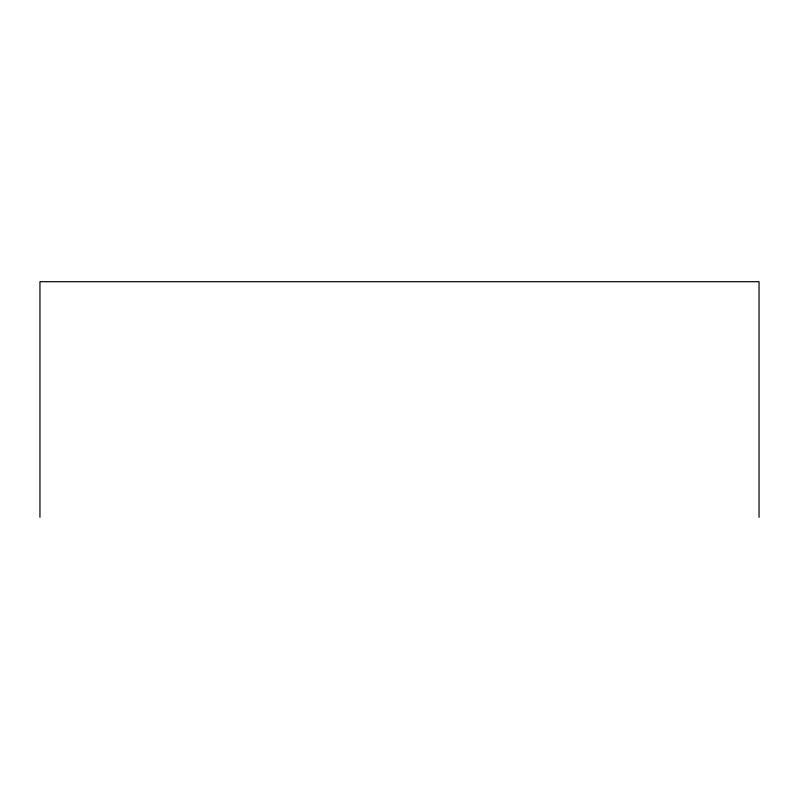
<?xml version="1.0" encoding="UTF-8"?>
<svg xmlns="http://www.w3.org/2000/svg" width="799" height="799" viewBox="0 0 799 799"><rect width="100%" height="100%" fill="white"/><g stroke="black" fill="none" stroke-linecap="round" stroke-linejoin="round"><path stroke-width="1.2" d="M759.05 517.293L759.05 281.707L39.95 281.707L39.95 517.293"/></g></svg>
